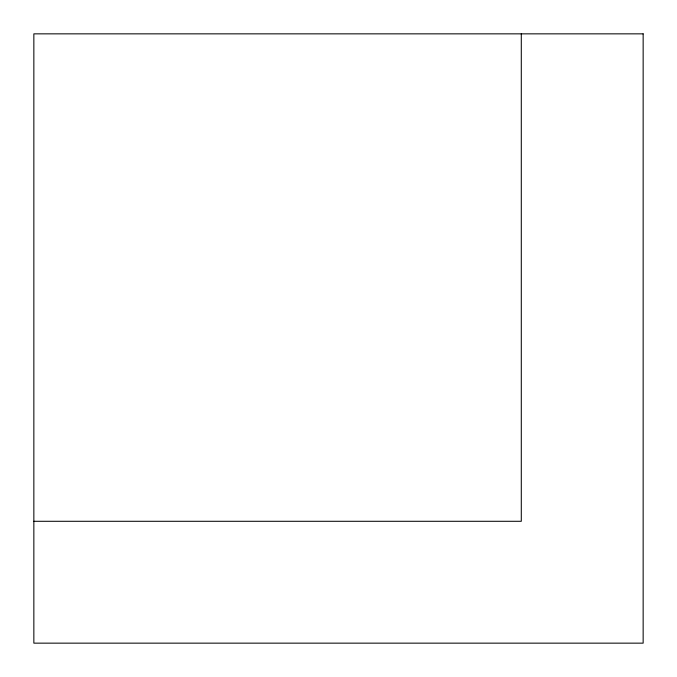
<?xml version="1.0" encoding="UTF-8"?>
<svg xmlns="http://www.w3.org/2000/svg" width="677" height="677" viewBox="0 0 677 677"><rect width="100%" height="100%" fill="white"/><g stroke="black" fill="none" stroke-linecap="round" stroke-linejoin="round"><path stroke-width="1.02" d="M33.85 521.29L521.29 521.29L521.29 33.85M643.15 33.85L33.85 33.85L33.85 643.15L643.15 643.15L643.15 33.85"/></g></svg>
